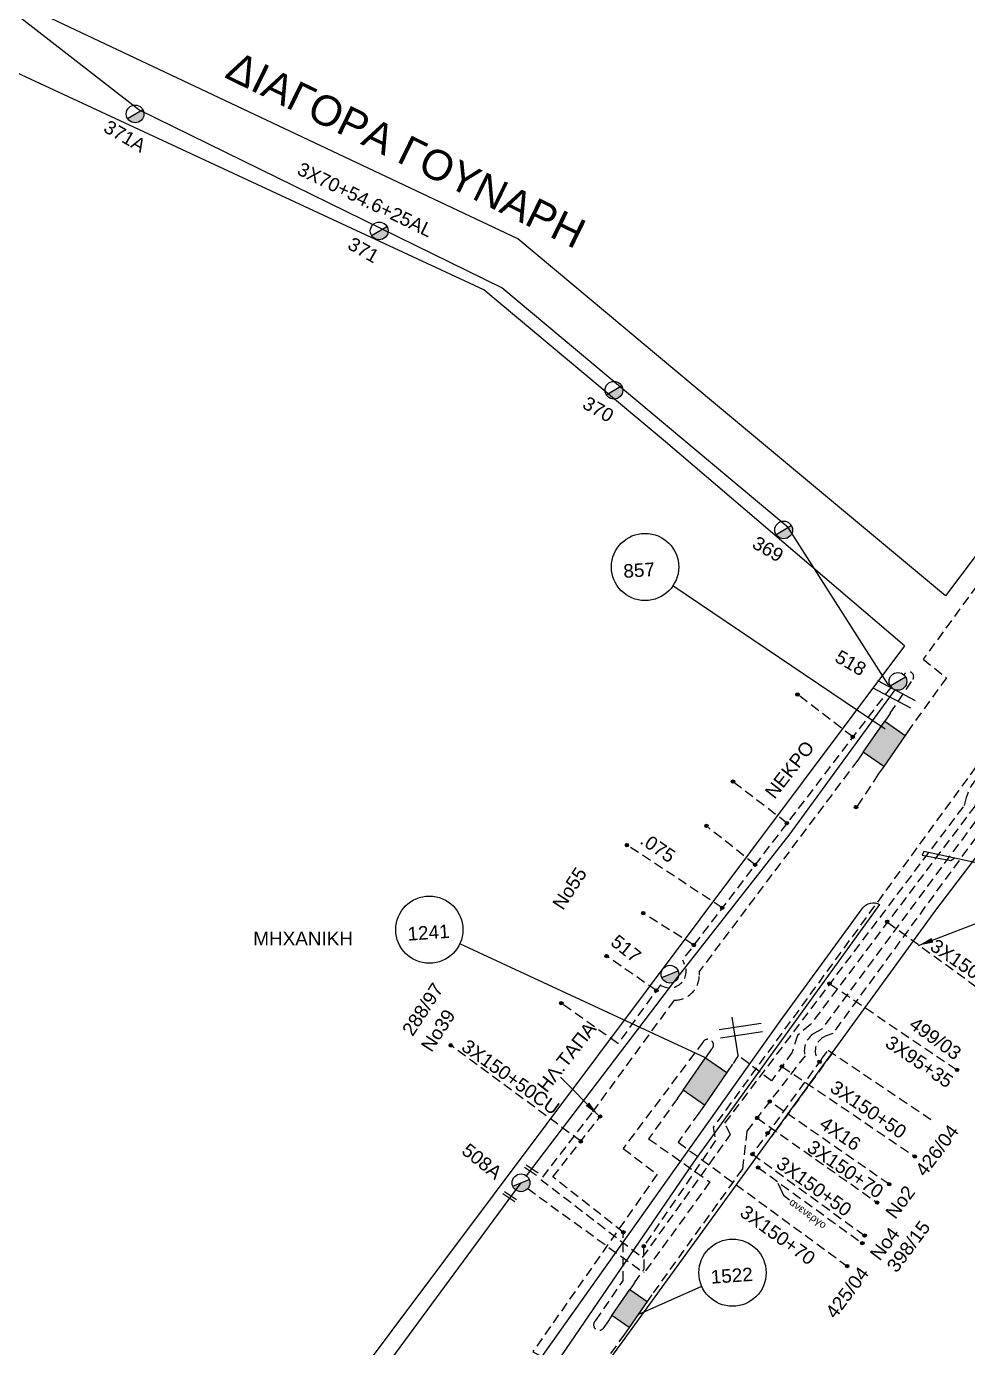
# Model space of a CAD drawing. Header units: millimetres. Extents: x 918 to 3138, y 719 to 1759.
# Drawn here: x 2331.3 to 2456.5, y 1399.9 to 1575.7 of the extents above; entities that cross this region are included whole.
import ezdxf

# ---------------------------------------------------------------- set-up
doc = ezdxf.new("R2010")
doc.units = ezdxf.units.MM
doc.header["$LTSCALE"] = 0.5
doc.linetypes.add('DASHED', pattern=[19.05, 12.7, -6.35])
for name, color, linetype in [('Link Box 4 Διευθύνσεων', 7, 'Continuous'), ('Άγνωστα', 7, 'Continuous'), ('Επιγραφές - Σχήματα', 7, 'Continuous'), ('Καλώδια ΧΤ   3x150+50AL', 7, 'DASHED'), ('Καλώδια ΧΤ   3x150+50CU', 7, 'DASHED'), ('Καλώδια ΧΤ   3x150+70AL', 7, 'DASHED'), ('Καλώδια ΧΤ   3x150AL+50XLPE', 7, 'DASHED'), ('Καλώδια ΧΤ   3x95+35 CU', 7, 'DASHED'), ('Μηχανική τομή', 7, 'Continuous'), ('Στύλος ΦΜ', 7, 'Continuous'), ('Στύλος ΦΜ @ 1', 7, 'Continuous'), ('Συνδέσεις', 7, 'Continuous'), ('Συνεστραμμένα ΧΤ   3x70+54.6+25 AL', 7, 'SYN_LINE'), ('Τομή', 7, 'Continuous'), ('Υπόβαθρο ΔΕΗ', 7, 'Continuous'), ('Υπόγεια καλώδια Παροχών ΧΤ   .075', 7, 'DASHED'), ('Υπόγεια καλώδια Παροχών ΧΤ   4x16AL', 7, 'DASHED'), ('Υπόγεια καλώδια Παροχών ΧΤ   4x6', 7, 'DASHED')]:
    doc.layers.add(name, color=color, linetype=linetype)
doc.styles.add('arial', font='ARIAL.TTF')
doc.styles.get("Standard").update_dxf_attribs({"font": 'ARIAL.TTF'})
doc.linetypes.add('SYN_LINE', pattern='A,0.5,-0.0001,["/\\/\\/\\/",Standard,S=0.1,R=0,X=0,Y=-0.05],-0.25', length=0.7501)
doc.dimstyles.new('ISO-25', dxfattribs={"dimtxt": 2.5, "dimasz": 2.5, "dimexe": 1.25, "dimexo": 0.625, "dimtad": 1, "dimtxsty": 'Standard', "dimcen": 2.5, "dimadec": 0, "dimazin": 0, "dimtfac": 1, "dimtmove": 0, "dimatfit": 3, "dimfxl": 1, "dimarcsym": 0})

# ---------------------------------------------------------------- blocks, each defined once
blk = doc.blocks.new('ΜΗΧΑΝΙΚΗ ΤΟΜΗ')
at = {"layer": 'Μηχανική τομή', "ltscale": 40}
for p, q in [((-1.89, 0.78), (1.89, 0.78)), ((1.89, 0), (-1.89, 0))]:
    blk.add_line(p, q, dxfattribs=at)
blk = doc.blocks.new('ΥΠΑΡΧΩΝ ΤΣΙΜΕΝΤΕΝΙΟΣ ΣΤΥΛΟΣ')
at = {"layer": 'Στύλος ΦΜ'}
blk.add_hatch(color=7, dxfattribs=at).paths.add_polyline_path([(-1.29, -2.28, 0.574793), (2.62, 0, 0.268822), (1.3, 2.27)])
at = {"layer": 'Στύλος ΦΜ', "color": 7}
blk.add_line((-1.29, -2.28), (1.3, 2.27), dxfattribs=at)
blk.add_circle((0, 0), 2.62, dxfattribs=at)
at = {"layer": 'Στύλος ΦΜ', "flags": 4}
for tag, p in [('ΑΡΙΘΜΟΣ', (-4.68, 8.05)), ('ΤΥΠΟΣ', (-4.91, 3.03))]:
    blk.add_attdef(tag, p, '', height=4, dxfattribs=at)
blk = doc.blocks.new('LINK BOX 4 ΑΝΑΧΩΡΗΣΕΩΝ')
at = {"layer": 'Link Box 4 Διευθύνσεων', "ltscale": 40}
blk.add_hatch(color=256, dxfattribs=at).paths.add_polyline_path([(-3.54, 0), (-3.54, -4.67), (3.54, -4.67), (3.54, 0)])
for p, q in [((-3.54, 0), (-5.33, 0)), ((5.33, 0), (3.54, 0)), ((-3.54, -4.67), (-5.33, -4.67)), ((5.33, -4.67), (3.54, -4.67))]:
    blk.add_line(p, q, dxfattribs=at)
blk.add_lwpolyline([(-3.54, -4.67), (-3.54, 0), (3.54, 0), (3.54, -4.67)], close=True, dxfattribs=at)
blk = doc.blocks.new('ΤΟΜΗ')
at = {"layer": 'Τομή', "ltscale": 40}
for p, q in [((-5.68, 0), (5.68, 0)), ((5.68, -2.33), (-5.68, -2.33))]:
    blk.add_line(p, q, dxfattribs=at)
blk = doc.blocks.new('_ΣΥΝΔΕΣΗ')
at = {"layer": 'Συνδέσεις', "linetype": 'SYN_LINE', "ltscale": 40}
blk.add_hatch(color=256, dxfattribs=at).paths.add_polyline_path([(0.5, -0.01, 1), (-0.5, -0.01, 1)])
at = {"layer": 'Συνδέσεις'}
blk.add_circle((0, -0.01), 0.5, dxfattribs=at)

msp = doc.modelspace()

# ---------------------------------------------------------------- linework, layer by layer
at = {"layer": 'Άγνωστα', "color": 1, "linetype": 'DASHED', "ltscale": 0.2}
for points in [[(2488.07, 1480.58), (2469.91, 1494.08), (2422.63, 1429.2), (2422.96, 1427.44), (2413.41, 1413.39)], [(2412.18, 1408.51), (2413.47, 1410.38), (2413.41, 1413.38)]]:
    msp.add_lwpolyline(points, dxfattribs=at)
at = {"layer": 'Άγνωστα', "color": 6, "linetype": 'DASHED', "ltscale": 0.2}
for points in [[(2446.3, 1487.78), (2418.55, 1451.48), (2418.8, 1450.98, -0.778932), (2415.61, 1448.15), (2409.97, 1440.36)], [(2422.38, 1439.57, 1.198779), (2421.3, 1440.58), (2410.65, 1426.39), (2415.2, 1422.98), (2398.64, 1399.34), (2418.92, 1389.39, 0.258901), (2420.73, 1389.62), (2449.14, 1375.93, 0.769472), (2453.54, 1372.7), (2462.56, 1368.36, 0.193357), (2464.62, 1368.48), (2466.73, 1367.46), (2463.77, 1361.31), (2466.38, 1360.05, -0.61294), (2468.83, 1359.14)]]:
    msp.add_lwpolyline(points, format="xyb", dxfattribs=at)
for points in [[(2441.2, 1481.15), (2433.85, 1486.79)], [(2432.45, 1469.68), (2425.27, 1475.19)], [(2428.21, 1464.14), (2421.73, 1469.3)], [(2420.06, 1453.46), (2413.33, 1457.7)], [(2415.08, 1447.41), (2408.47, 1451.99)], [(2409.97, 1440.36), (2402.43, 1445.72)], [(2417.87, 1433.06), (2414.05, 1427.69), (2422.2, 1421.94), (2413.44, 1409.85)], [(2397.97, 1421.06), (2413.44, 1409.85)]]:
    msp.add_lwpolyline(points, dxfattribs=at)
at = {"layer": 'Άγνωστα', "color": 151, "linetype": 'DASHED', "ltscale": 0.2}
msp.add_lwpolyline([(2460.81, 1472.03), (2457.59, 1467.8), (2438.54, 1441.7), (2437.55, 1441.32, 0.528499), (2436.78, 1437.92, 0.728222)], format="xyb", dxfattribs=at)
for points in [[(2437.04, 1438.29), (2437.91, 1439.48), (2451.89, 1430.05)], [(2437.04, 1438.29), (2427.86, 1425.64)]]:
    msp.add_lwpolyline(points, dxfattribs=at)
at = {"layer": 'Άγνωστα', "color": 5, "linetype": 'DASHED', "ltscale": 0.2}
for points in [[(2408.57, 1403.29), (2408.09, 1402.58, -1.219009), (2407, 1403.49), (2410.65, 1408.79), (2410.69, 1415.24), (2401.33, 1422.61), (2407.6, 1430.65)], [(2410.85, 1401.71), (2406.98, 1396.36), (2419.36, 1390.28), (2414.97, 1381.34), (2439.5, 1369.98, -1.223562), (2443.04, 1370.56)]]:
    msp.add_lwpolyline(points, format="xyb", dxfattribs=at)
at = {"layer": 'Επιγραφές - Σχήματα', "ltscale": 0.2}
for p, q in [((2445.52, 1482.18), (2417.29, 1501.25)), ((2421.62, 1438.47), (2388.94, 1453.62)), ((2425.96, 1438.77), (2425.16, 1443.88)), ((2412.66, 1404.32), (2421.12, 1408.06))]:
    msp.add_line(p, q, dxfattribs=at)
at = {"layer": 'Επιγραφές - Σχήματα', "color": 7, "linetype": 'DASHED', "ltscale": 0.2}
msp.add_line((2444.59, 1476.18), (2441.69, 1471.77), dxfattribs=at)
at = {"layer": 'Επιγραφές - Σχήματα', "ltscale": 0.2}
msp.add_lwpolyline([(2460.73, 1463.75), (2450.64, 1465.89), (2450.45, 1465.43), (2454.24, 1464.71), (2454.69, 1465.01)], dxfattribs=at)
at = {"layer": 'Επιγραφές - Σχήματα'}
for centre in [(2413.58, 1503.75), (2384.89, 1455.5), (2425.21, 1409.87)]:
    msp.add_circle(centre, 4.47, dxfattribs=at)
at = {"layer": 'Καλώδια ΧΤ   3x150+50AL', "color": 133, "linetype": 'DASHED', "ltscale": 0.2}
for points in [[(2445.82, 1456.5), (2461.74, 1444.92)], [(2431.78, 1437.31), (2449.44, 1425.35)]]:
    msp.add_lwpolyline(points, dxfattribs=at)
at = {"layer": 'Καλώδια ΧΤ   3x150+50CU', "color": 5, "ltscale": 0.2}
msp.add_lwpolyline([(2405.03, 1427.35), (2387.73, 1440.12)], dxfattribs=at)
at = {"layer": 'Καλώδια ΧΤ   3x150+70AL', "color": 6, "linetype": 'DASHED', "ltscale": 0.2}
msp.add_lwpolyline([(2420.72, 1431.09), (2417.97, 1427.23), (2440.47, 1410.75)], dxfattribs=at)
at = {"layer": 'Καλώδια ΧΤ   3x150+70AL', "color": 2, "linetype": 'DASHED', "ltscale": 0.2}
msp.add_lwpolyline([(2428.47, 1430.46), (2444.43, 1419.21)], dxfattribs=at)
at = {"layer": 'Καλώδια ΧΤ   3x150AL+50XLPE', "color": 1, "linetype": 'DASHED', "ltscale": 0.2}
msp.add_lwpolyline([(2514.92, 1565.48), (2503.63, 1550.44), (2497.02, 1555.11), (2450.57, 1491.48), (2453.65, 1488.99), (2448.89, 1482.4)], dxfattribs=at)
at = {"layer": 'Καλώδια ΧΤ   3x150AL+50XLPE', "color": 173, "linetype": 'DASHED', "ltscale": 0.2}
msp.add_lwpolyline([(2441.87, 1478.07), (2420.79, 1449.95), (2420.79, 1449.45, -0.417031), (2417.44, 1446.13), (2406.5, 1431.15), (2399.7, 1422.29), (2413.25, 1411.88), (2424.95, 1428.25), (2424.2, 1429.75), (2456.05, 1472.03), (2456.38, 1473.26, -0.217315), (2459.07, 1476.56), (2470.87, 1493.36), (2472.78, 1494.01), (2482.67, 1508.01), (2475.4, 1513.16), (2486.01, 1527, -1.112607), (2487.26, 1525.81)], format="xyb", dxfattribs=at)
at = {"layer": 'Καλώδια ΧΤ   3x150AL+50XLPE', "color": 133, "linetype": 'DASHED', "ltscale": 0.2}
msp.add_lwpolyline([(2476.96, 1517.38), (2486.32, 1510.33), (2484.98, 1508.57), (2473.64, 1492.26), (2471.51, 1492.26), (2459.31, 1475.95), (2457.75, 1474.92), (2457.46, 1471.97), (2435.59, 1442.89), (2433.85, 1441.43), (2433.16, 1439.22), (2430.4, 1435.39), (2425.96, 1438.77), (2425.23, 1437.6)], dxfattribs=at)
at = {"layer": 'Καλώδια ΧΤ   3x150AL+50XLPE', "color": 2, "linetype": 'DASHED', "ltscale": 0.2}
msp.add_lwpolyline([(2487.19, 1479.34), (2472.31, 1490.83), (2458.66, 1473.98), (2458.66, 1471.47), (2437.07, 1442.27), (2436.04, 1441.67, 0.339323), (2434.85, 1438.74), (2427.13, 1428.71), (2426.53, 1423.7), (2414.47, 1406.93)], format="xyb", dxfattribs=at)
at = {"layer": 'Καλώδια ΧΤ   3x95+35 CU', "color": 173, "ltscale": 0.2}
msp.add_lwpolyline([(2438.16, 1448.29), (2455.13, 1436.8)], dxfattribs=at)
at = {"layer": 'Συνεστραμμένα ΧΤ   3x70+54.6+25 AL', "color": 173, "ltscale": 30}
msp.add_lwpolyline([(2446.25, 1487.85, -0.156461), (2445.92, 1488.13), (2432.6, 1509.01), (2394.54, 1540.88), (2346.27, 1564.57), (2326.35, 1580.05), (2309.72, 1587.45)], format="xyb", dxfattribs=at)
at = {"layer": 'Συνεστραμμένα ΧΤ   3x70+54.6+25 AL', "color": 173, "linetype": 'DASHED', "ltscale": 0.2}
msp.add_lwpolyline([(2446.17, 1484.28), (2449.17, 1488.76, 1.147891), (2448.02, 1489.39)], format="xyb", dxfattribs=at)
at = {"layer": 'Συνεστραμμένα ΧΤ   3x70+54.6+25 AL', "color": 6, "linetype": 'Continuous', "ltscale": 20}
msp.add_lwpolyline([(2397.79, 1422.76), (2417.39, 1448.52), (2432.86, 1468.26), (2446.83, 1487.42)], dxfattribs=at)
at = {"layer": 'Συνεστραμμένα ΧΤ   3x70+54.6+25 AL', "color": 6, "ltscale": 20}
msp.add_lwpolyline([(2375.71, 1392.76), (2397.08, 1421.82)], dxfattribs=at)
at = {"layer": 'Υπόβαθρο ΔΕΗ'}
for points in [[(2443.6, 1743.37), (2512.82, 1694.97), (2560.06, 1661.15, -0.397823), (2562.14, 1650.47), (2492.08, 1551.09), (2453.55, 1499.9), (2422.68, 1525.61), (2396.66, 1547.41), (2298.04, 1593.99), (2291.63, 1597.14, -0.376464), (2286.57, 1609.31, -0.019715), (2289.61, 1617.25), (2299.15, 1641.99)], [(2448.08, 1493.27), (2366.31, 1384), (2307.44, 1304.3, -0.360241), (2287.18, 1299.28), (2282.16, 1301.48), (2220.62, 1343.15), (2099.43, 1425.12), (1991.15, 1499.31, 0.09764), (1955.94, 1514.46, 0.061427), (1925.19, 1517.19), (1878.06, 1514.02), (1808.35, 1509.32), (1801.75, 1508.87), (1794.29, 1509.6), (1775.49, 1512.53), (1691.32, 1536), (1576.76, 1569.78), (1342.2, 1637.07), (1170.37, 1688.54), (1147.42, 1698.34, -0.172979), (1117.46, 1726.05), (1110.42, 1739.29)], [(2402.81, 1387.03), (2389.71, 1354.12, -0.524469), (2389.13, 1353.99, -0.162691), (2388.12, 1355.8), (2388.97, 1369.79), (2393.03, 1388.05, -0.122751), (2394.76, 1391.51), (2431.53, 1443.35), (2442.53, 1458.39, -0.387665), (2444.76, 1458.84), (2420.04, 1424.59), (2396.95, 1390.83), (2402.74, 1386.85)]]:
    msp.add_lwpolyline(points, format="xyb", dxfattribs=at)
for points in [[(2448.08, 1493.27), (2416.28, 1520.4), (2392.15, 1540.62), (2318.64, 1574.76), (2284.19, 1591.84), (2248.55, 1510.62)], [(2565.08, 1512.74), (2517.44, 1433.48), (2475.8, 1364.19), (2407.86, 1396.94), (2452.26, 1458.09), (2479.98, 1494.55), (2499.78, 1522.48), (2512.61, 1539.42), (2565.08, 1512.74)], [(2432.01, 1420.19), (2432.8, 1419.55)]]:
    msp.add_lwpolyline(points, dxfattribs=at)
at = {"layer": 'Υπόγεια καλώδια Παροχών ΧΤ   .075', "color": 6, "ltscale": 0.2}
msp.add_lwpolyline([(2423.84, 1458.42), (2411.17, 1466.75)], dxfattribs=at)
at = {"layer": 'Υπόγεια καλώδια Παροχών ΧΤ   4x16AL', "color": 2, "linetype": 'DASHED', "ltscale": 0.2}
msp.add_lwpolyline([(2446.03, 1421.65), (2430.16, 1432.65)], dxfattribs=at)
at = {"layer": 'Υπόγεια καλώδια Παροχών ΧΤ   4x6', "color": 7, "linetype": 'DASHED', "ltscale": 0.2}
for points in [[(2438.49, 1439.12), (2430.43, 1428.02)], [(2427.86, 1425.64), (2442.76, 1414.82)], [(2428.61, 1423.86), (2442.47, 1413.79)]]:
    msp.add_lwpolyline(points, dxfattribs=at)

# ---------------------------------------------------------------- block references
at = {"layer": 'Link Box 4 Διευθύνσεων'}
for p, xscale, yscale, zscale, rotation in [((2444.02, 1481.17), 0.7090281181322649, 0.7090281181322649, 0.7090281181322649, 55.33326224585099), ((2420.12, 1436.31), 0.7427858891693608, 0.7427858891693608, 0.7427858891693608, 55.33326224584845), ((2410.37, 1405.9), 0.5958695130694988, 0.5958695130694988, 0.5958695130694988, 55.33326224585208)]:
    msp.add_blockref('LINK BOX 4 ΑΝΑΧΩΡΗΣΕΩΝ', p, dxfattribs=dict(at, xscale=xscale, yscale=yscale, zscale=zscale, rotation=rotation))
at = {"layer": 'Μηχανική τομή', "xscale": 0.4999999999999995, "yscale": 0.4999999999999995, "zscale": 0.4999999999999995, "rotation": 325.7568529151825}
for p in [(2398.34, 1423.35), (2395.46, 1419.82)]:
    msp.add_blockref('ΜΗΧΑΝΙΚΗ ΤΟΜΗ', p, dxfattribs=at)
at = {"layer": 'Στύλος ΦΜ @ 1', "ltscale": 40}
ref = msp.add_blockref('ΥΠΑΡΧΩΝ ΤΣΙΜΕΝΤΕΝΙΟΣ ΣΤΥΛΟΣ', (2345.76, 1564.01), dxfattribs=dict(at, xscale=0.449999999999818, yscale=0.449999999999818, zscale=0.449999999999818, rotation=330.0621846464709))
ref.add_attrib('ΤΥΠΟΣ', '371A', (2341.41, 1561.74), dxfattribs={"layer": 'Στύλος ΦΜ', "height": 1.8, "rotation": 330.0622, "flags": 4})
ref = msp.add_blockref('ΥΠΑΡΧΩΝ ΤΣΙΜΕΝΤΕΝΙΟΣ ΣΤΥΛΟΣ', (2378.22, 1548.45), dxfattribs=dict(at, xscale=0.449999999999818, yscale=0.449999999999818, zscale=0.449999999999818, rotation=330.0621846464709))
ref.add_attrib('ΤΥΠΟΣ', '371', (2373.87, 1546.18), dxfattribs={"layer": 'Στύλος ΦΜ', "height": 1.8, "rotation": 330.0622, "flags": 4})
ref = msp.add_blockref('ΥΠΑΡΧΩΝ ΤΣΙΜΕΝΤΕΝΙΟΣ ΣΤΥΛΟΣ', (2409.44, 1527.26), dxfattribs=dict(at, xscale=0.449999999999818, yscale=0.449999999999818, zscale=0.449999999999818, rotation=330.0621846464709))
ref.add_attrib('ΤΥΠΟΣ', '370', (2405.09, 1524.99), dxfattribs={"layer": 'Στύλος ΦΜ', "height": 1.8, "rotation": 330.0622, "flags": 4})
ref = msp.add_blockref('ΥΠΑΡΧΩΝ ΤΣΙΜΕΝΤΕΝΙΟΣ ΣΤΥΛΟΣ', (2432.01, 1508.67), dxfattribs=dict(at, xscale=0.449999999999818, yscale=0.449999999999818, zscale=0.449999999999818, rotation=330.0621846464709))
ref.add_attrib('ΤΥΠΟΣ', '369', (2427.66, 1506.4), dxfattribs={"layer": 'Στύλος ΦΜ', "height": 1.8, "rotation": 330.0622, "flags": 4})
ref = msp.add_blockref('ΥΠΑΡΧΩΝ ΤΣΙΜΕΝΤΕΝΙΟΣ ΣΤΥΛΟΣ', (2447.21, 1488.53), dxfattribs=dict(at, xscale=0.449999999999818, yscale=0.449999999999818, zscale=0.449999999999818, rotation=330.0621846464709))
ref.add_attrib('ΤΥΠΟΣ', '518', (2438.66, 1491.26), dxfattribs={"layer": 'Στύλος ΦΜ', "height": 1.8, "rotation": 330.0622, "flags": 4})
ref = msp.add_blockref('ΥΠΑΡΧΩΝ ΤΣΙΜΕΝΤΕΝΙΟΣ ΣΤΥΛΟΣ', (2416.89, 1449.58), dxfattribs=dict(at, xscale=0.449999999999818, yscale=0.449999999999818, zscale=0.449999999999818, rotation=321.29519655953))
ref.add_attrib('ΤΥΠΟΣ', '517', (2408.85, 1453.59), dxfattribs={"layer": 'Στύλος ΦΜ', "height": 1.8, "rotation": 321.2952, "flags": 4})
ref = msp.add_blockref('ΥΠΑΡΧΩΝ ΤΣΙΜΕΝΤΕΝΙΟΣ ΣΤΥΛΟΣ', (2397.08, 1421.83), dxfattribs=dict(at, xscale=0.449999999999818, yscale=0.449999999999818, zscale=0.449999999999818, rotation=321.29519655953))
ref.add_attrib('ΤΥΠΟΣ', '508A', (2389.04, 1425.83), dxfattribs={"layer": 'Στύλος ΦΜ', "height": 1.8, "rotation": 321.2952, "flags": 4})
at = {"layer": 'Συνδέσεις'}
for p, xscale, yscale, zscale in [((2433.85, 1486.79), 0.4500000000002728, 0.4500000000002728, 0.4500000000002728), ((2441.2, 1481.16), 0.4500000000002728, 0.4500000000002728, 0.4500000000002728), ((2425.27, 1475.2), 0.4500000000002728, 0.4500000000002728, 0.4500000000002728), ((2441.63, 1471.82), 0.4500000000002728, 0.4500000000002728, 0.4500000000002728), ((2421.73, 1469.31), 0.4500000000002728, 0.4500000000002728, 0.4500000000002728), ((2432.45, 1469.69), 0.4500000000002728, 0.4500000000002728, 0.4500000000002728), ((2411.17, 1466.75), 0.4500000000002728, 0.4500000000002728, 0.4500000000002728), ((2428.21, 1464.14), 0.4500000000002728, 0.4500000000002728, 0.4500000000002728), ((2423.85, 1458.42), 0.4500000000002728, 0.4500000000002728, 0.4500000000002728), ((2413.33, 1457.7), 0.4500000000002728, 0.4500000000002728, 0.4500000000002728), ((2445.76, 1456.55), 0.4500000000002728, 0.4500000000002728, 0.4500000000002728), ((2420.06, 1453.47), 0.4500000000002728, 0.4500000000002728, 0.4500000000002728), ((2408.47, 1452), 0.4500000000002728, 0.4500000000002728, 0.4500000000002728), ((2438.11, 1448.34), 0.4500000000002728, 0.4500000000002728, 0.4500000000002728), ((2415.08, 1447.42), 0.4500000000002728, 0.4500000000002728, 0.4500000000002728), ((2402.44, 1445.72), 0.4500000000002728, 0.4500000000002728, 0.4500000000002728), ((2387.73, 1440.12), 0.4499999999998181, 0.4499999999998181, 0.4499999999998181), ((2436.78, 1437.93), 0.4500000000002728, 0.4500000000002728, 0.4500000000002728), ((2431.78, 1437.31), 0.4500000000002728, 0.4500000000002728, 0.4500000000002728), ((2455.07, 1436.85), 0.4500000000002728, 0.4500000000002728, 0.4500000000002728), ((2430.16, 1432.65), 0.4500000000002728, 0.4500000000002728, 0.4500000000002728), ((2407.6, 1430.66), 0.4499999999998181, 0.4499999999998181, 0.4499999999998181), ((2428.47, 1430.46), 0.4500000000002728, 0.4500000000002728, 0.4500000000002728), ((2405.03, 1427.35), 0.4499999999998181, 0.4499999999998181, 0.4499999999998181), ((2429.88, 1428.43), 0.4500000000002728, 0.4500000000002728, 0.4500000000002728), ((2427.85, 1425.63), 0.4500000000002728, 0.4500000000002728, 0.4500000000002728), ((2449.44, 1425.35), 0.4500000000002728, 0.4500000000002728, 0.4500000000002728), ((2428.61, 1423.86), 0.4500000000002728, 0.4500000000002728, 0.4500000000002728), ((2446.04, 1421.65), 0.4500000000002728, 0.4500000000002728, 0.4500000000002728), ((2444.43, 1419.21), 0.4500000000002728, 0.4500000000002728, 0.4500000000002728), ((2410.69, 1415.25), 0.4500000000002728, 0.4500000000002728, 0.4500000000002728), ((2442.78, 1414.82), 0.4500000000002728, 0.4500000000002728, 0.4500000000002728), ((2413.41, 1413.39), 0.4500000000002728, 0.4500000000002728, 0.4500000000002728), ((2442.47, 1413.79), 0.4500000000002728, 0.4500000000002728, 0.4500000000002728), ((2440.47, 1410.76), 0.4500000000002728, 0.4500000000002728, 0.4500000000002728)]:
    msp.add_blockref('_ΣΥΝΔΕΣΗ', p, dxfattribs=dict(at, xscale=xscale, yscale=yscale, zscale=zscale))
at = {"layer": 'Τομή', "xscale": 0.4999999999999998, "yscale": 0.4999999999999998, "zscale": 0.4999999999999998}
for p, rotation in [((2446.98, 1487.32), 331.7944717504895), ((2426.23, 1442.64), 8.693550477117245)]:
    msp.add_blockref('ΤΟΜΗ', p, dxfattribs=dict(at, rotation=rotation))

# ---------------------------------------------------------------- texts
at = {"layer": 'Επιγραφές - Σχήματα', "attachment_point": 1}
for s, insert, char_height, width, rotation in [('ΔΙΑΓΟΡΑ ΓΟΥΝΑΡΗ', (2359.28, 1572.51), 4, 63.5526, 333.897), ('ανενεργο', (2433.25, 1419.86), 1, 50, 324.0115)]:
    msp.add_mtext(s, dxfattribs=dict(at, insert=insert, char_height=char_height, width=width, rotation=rotation))
at = {"layer": 'Επιγραφές - Σχήματα', "ltscale": 40, "char_height": 1.8, "width": 17.1868, "attachment_point": 1, "style": 'arial'}
for s, insert, rotation in [('857', (2410.63, 1504.08), 3.9372), ('ΝΕΚΡΟ', (2429.38, 1473.88), 51.9706), ('Νο55', (2401.14, 1458.97), 56.8879), ('1241', (2381.93, 1455.83), 3.9372), ('288/97', (2381.15, 1442.18), 56.8879), ('Νο39', (2383.66, 1440.08), 56.8879), ('ΗΛ.ΤΑΠΑ', (2399.07, 1434.81), 51.9706), ('499/03', (2449.6, 1444.02), 324.1892), ('\\pt1.8;426/04', (2449.37, 1423.61), 53.1982), ('\\pt1.8;Νο2', (2445.41, 1417.96), 53.1982), ('398/15', (2445.58, 1410.83), 53.1982), ('\\pt1.8;Νο4', (2443.35, 1412.42), 53.1982), ('1522', (2422.26, 1410.2), 3.9372), ('425/04', (2437.43, 1404.7), 53.1982)]:
    msp.add_mtext(s, dxfattribs=dict(at, insert=insert, rotation=rotation))
at = {"layer": 'Επιγραφές - Σχήματα', "color": 1, "ltscale": 0.2, "insert": (2361.47, 1455.22), "char_height": 1.8, "width": 15.4253, "attachment_point": 1}
msp.add_mtext('ΜΗΧΑΝΙΚΗ', dxfattribs=at)
at = {"layer": 'Καλώδια ΧΤ   3x150+50AL', "ltscale": 40, "char_height": 1.8, "width": 17.1868, "attachment_point": 1, "style": 'arial'}
for insert, rotation in [((2452.35, 1454.4), 325.6798), ((2439.03, 1435.58), 325.6798), ((2431.93, 1425.47), 324)]:
    msp.add_mtext('3X150+50', dxfattribs=dict(at, insert=insert, rotation=rotation))
at = {"layer": 'Καλώδια ΧΤ   3x150+50CU', "ltscale": 40, "insert": (2390.06, 1441.05), "char_height": 1.8, "width": 17.1868, "attachment_point": 1, "rotation": 324.4003, "style": 'arial'}
msp.add_mtext('3X150+50CU', dxfattribs=at)
at = {"layer": 'Καλώδια ΧΤ   3x150+70AL', "ltscale": 40, "char_height": 1.8, "width": 17.1868, "attachment_point": 1, "style": 'arial'}
for insert, rotation in [((2435.97, 1427.65), 325.6798), ((2427.09, 1419.01), 324)]:
    msp.add_mtext('3X150+70', dxfattribs=dict(at, insert=insert, rotation=rotation))
at = {"layer": 'Καλώδια ΧΤ   3x95+35 CU', "ltscale": 40, "insert": (2446.38, 1441.54), "char_height": 1.8, "width": 17.1868, "attachment_point": 1, "rotation": 325.6798, "style": 'arial'}
msp.add_mtext('3X95+35', dxfattribs=at)
at = {"layer": 'Συνεστραμμένα ΧΤ   3x70+54.6+25 AL', "ltscale": 20, "insert": (2367.94, 1557.67), "char_height": 1.8, "width": 17.1868, "attachment_point": 1, "rotation": 334.2588, "style": 'arial'}
msp.add_mtext('3X70+54.6+25AL', dxfattribs=at)
at = {"layer": 'Υπόγεια καλώδια Παροχών ΧΤ   .075', "ltscale": 0.2, "insert": (2413.78, 1468.54), "char_height": 1.8, "width": 17.1868, "attachment_point": 1, "rotation": 325.6798, "style": 'arial'}
msp.add_mtext('.075', dxfattribs=at)
at = {"layer": 'Υπόγεια καλώδια Παροχών ΧΤ   4x16AL', "ltscale": 20, "insert": (2437.63, 1430.77), "char_height": 1.8, "width": 17.1868, "attachment_point": 1, "rotation": 325.6798, "style": 'arial'}
msp.add_mtext('4X16', dxfattribs=at)

# ---------------------------------------------------------------- leaders
at = {"layer": 'Επιγραφές - Σχήματα', "ltscale": 40}
for points, override in [([(2449.93, 1453.39), (2463.76, 1458.71)], {"dimasz": 2, "dimtad": 0}), ([(2407.31, 1430.88), (2402.34, 1435.88)], {"dimasz": 2, "dimtad": 0}), ([(2431.25, 1421.79), (2432.01, 1420.19)], {"dimasz": 0.5, "dimtad": 0})]:
    msp.add_leader(points, dimstyle='ISO-25', override=override, dxfattribs=at)

doc.saveas('drawing.dxf')
